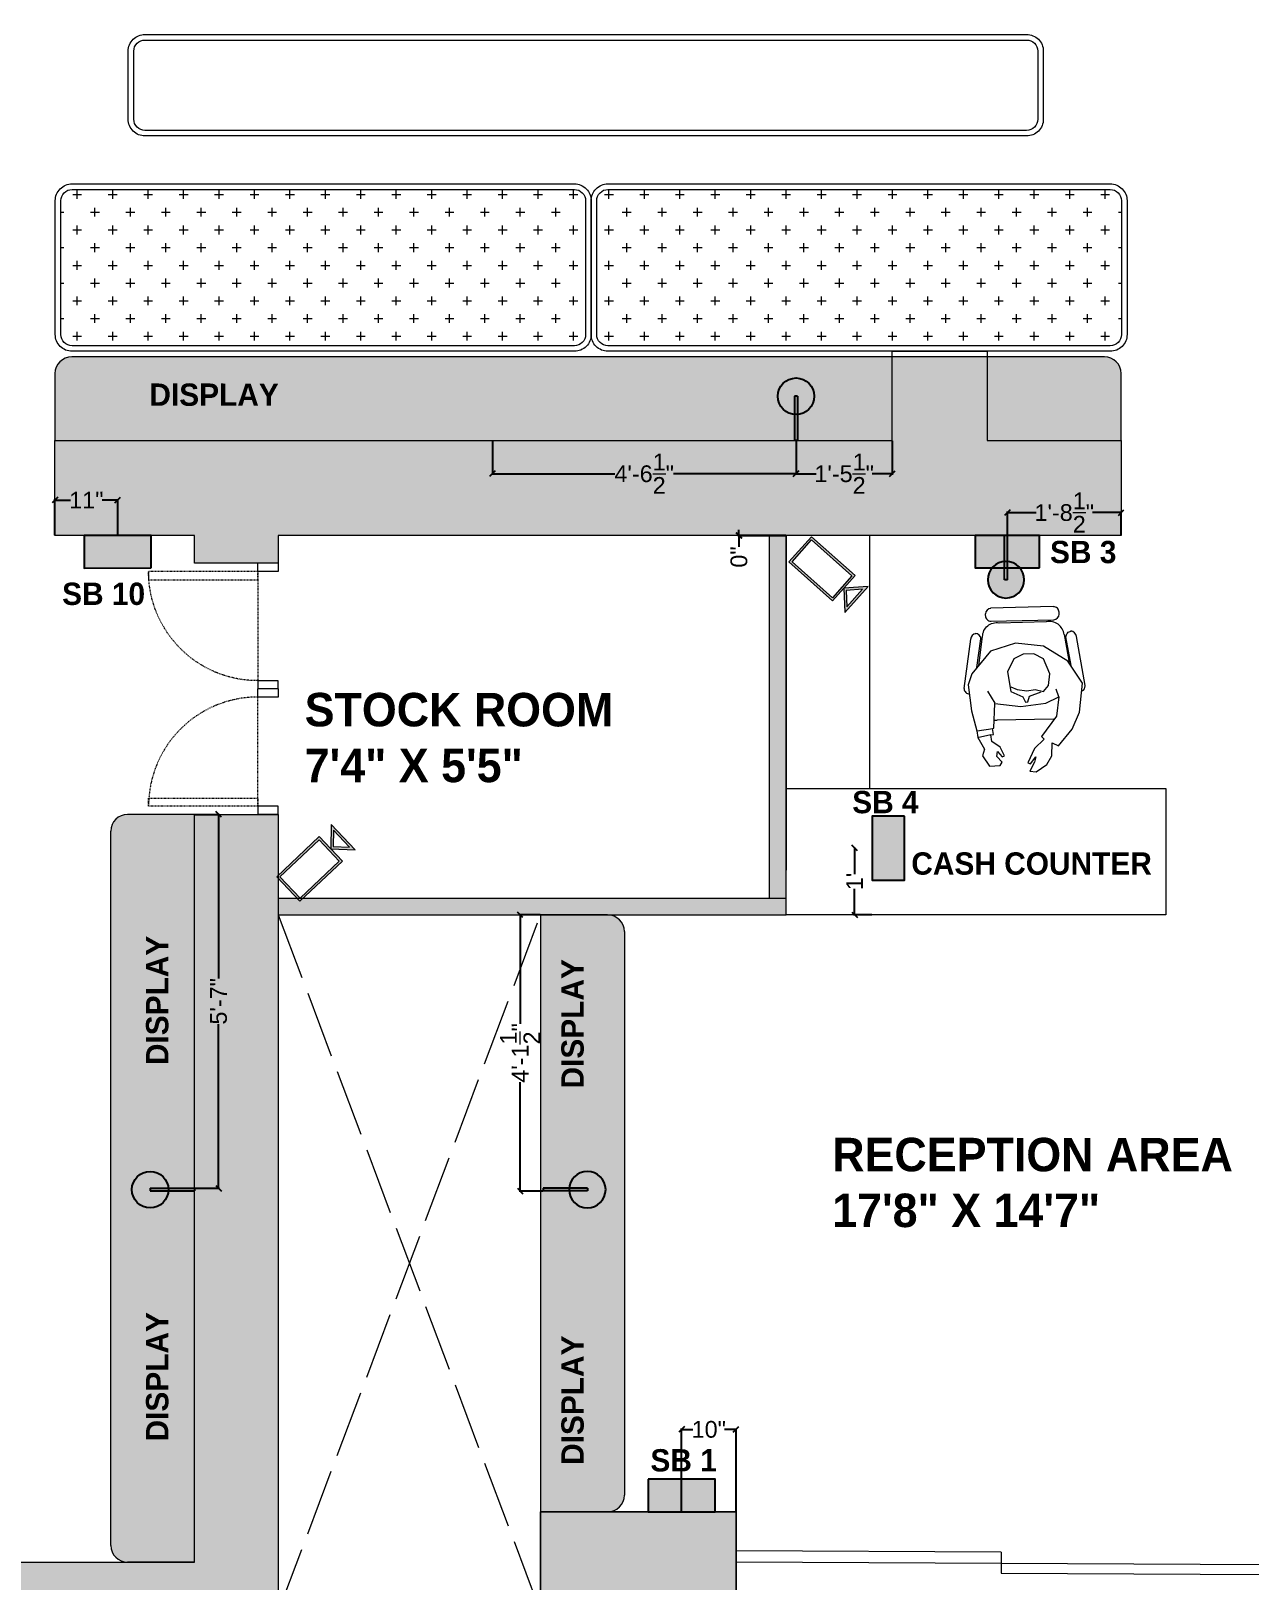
# Model space of a CAD drawing. Header units: inches. Extents: x -4677 to 18437, y -5264 to 2453.
# Drawn here: x 4591.3 to 4809.5, y 73.1 to 350.8 of the extents above; entities that cross this region are included whole.
import ezdxf

# ---------------------------------------------------------------- set-up
doc = ezdxf.new("R2010")
doc.units = ezdxf.units.IN
for name, pattern in [('ACAD_ISO02W100', [15, 12, -3]), ('AUDIT_D_060311083008-3', [0]), ('DASHED2', [0.375, 0.25, -0.125]), ('HIDDEN', [0.375, 0.25, -0.125])]:
    doc.linetypes.add(name, pattern=pattern)
for name, color, linetype in [('A-DOOR', 251, 'AUDIT_D_060311083008-3'), ('A-Door-Frame', 1, 'Continuous'), ('A-Door-Swing', 8, 'HIDDEN'), ('IEL-HATCH-002', 7, 'Continuous'), ('PDF11_PDF_CH', 7, 'Continuous')]:
    doc.layers.add(name, color=color, linetype=linetype)
doc.layers.add('FURNI', color=140, linetype='Continuous', lineweight=18)
doc.layers.add('HATCH', color=251, linetype='Continuous', lineweight=0, transparency=0.75)
doc.styles.add('HEMI', font='stylu.ttf')
doc.styles.get("Standard").update_dxf_attribs({"font": 'arial.ttf'})
doc.dimstyles.get("Standard").update_dxf_attribs({"dimtxt": 3, "dimasz": 1, "dimexe": 0.18, "dimexo": 0.0625, "dimgap": 0.09, "dimtad": 0, "dimdec": 1, "dimzin": 0, "dimdsep": 46, "dimlunit": 4, "dimtxsty": 'Standard', "dimblk": 'OBLIQUE', "dimcen": 0.09, "dimclrd": 5, "dimclre": 5, "dimclrt": 5, "dimadec": 0, "dimazin": 0, "dimtfac": 1, "dimtdec": 1, "dimtofl": 0, "dimtmove": 0, "dimatfit": 3, "dimldrblk": 'OBLIQUE', "dimfxl": 1, "dimtolj": 1, "dimtzin": 0, "dimarcsym": 0})

# ---------------------------------------------------------------- blocks, each defined once
blk = doc.blocks.new('wf')
at = {"layer": 'PDF11_PDF_CH', "lineweight": 5}
for points in [[(-7086.03, -1895.95), (-7097.27, -1896.23)], [(-7098.22, -1897.24), (-7098.22, -1897.58)], [(-7097.21, -1898.59), (-7085.97, -1898.31)], [(-7095.75, -1898.87), (-7087.27, -1898.64)], [(-7084.06, -1900.95), (-7083.16, -1906)], [(-7082.77, -1900.33), (-7082.94, -1900.39)], [(-7081.93, -1901.34), (-7080.35, -1910.11)], [(-7100.86, -1901.79), (-7102.04, -1910.67)], [(-7099.68, -1906.9), (-7099.01, -1901.73)], [(-7093.62, -1910.33), (-7092.49, -1910.84), (-7090.75, -1911.06), (-7089.23, -1910.84), (-7087.77, -1911.17), (-7086.87, -1910.11), (-7086.65, -1908.03), (-7087.77, -1905.33), (-7089.51, -1904.43), (-7091.42, -1904.49), (-7093.05, -1905.33), (-7094.18, -1907.63), (-7093.62, -1911.17), (-7091.48, -1912.13), (-7090.98, -1913.09), (-7090.58, -1913.03), (-7090.24, -1912.02), (-7088.17, -1911.23)], [(-7096.43, -1913.25), (-7097.72, -1911.12)], [(-7085.02, -1912.13), (-7085.52, -1910.78)], [(-7096.82, -1917.86), (-7099.63, -1918.31)], [(-7096.03, -1916.29), (-7086.03, -1916.06)], [(-7097.21, -1918.93), (-7099.57, -1919.49)]]:
    blk.add_lwpolyline(points, dxfattribs=at)
for points in [[(-7099.35, -1906.51), (-7098.67, -1901.34, -0.458817), (-7095.71, -1898.85)], [(-7085.92, -1898.31, 0.414213), (-7084.96, -1897.3), (-7084.96, -1896.9)], [(-7098.95, -1901.8, 0.414213), (-7100.02, -1900.78), (-7099.85, -1900.78)], [(-7082.83, -1906.51), (-7083.73, -1901.4, -0.414214), (-7082.78, -1900.39)], [(-7101.99, -1910.67, 0.414214), (-7100.98, -1911.62), (-7101.15, -1911.62)]]:
    blk.add_lwpolyline(points, format="xyb", dxfattribs=at)
blk.add_lwpolyline([(-7096.48, -1913.31), (-7091.82, -1913.87), (-7087.32, -1913.25), (-7085.02, -1912.13), (-7085.41, -1915.61), (-7088.11, -1919.27), (-7087.66, -1919.72), (-7089.4, -1921.4), (-7090.58, -1923.99), (-7090.08, -1924.16), (-7089.12, -1922.92), (-7089.35, -1923.87), (-7090.19, -1925.45), (-7089.06, -1925.56), (-7087.15, -1924.27), (-7086.25, -1922.69), (-7086.2, -1920.39), (-7085.07, -1920.95), (-7082.6, -1917.92), (-7081.31, -1914.88), (-7080.75, -1909.66), (-7083.39, -1905.72), (-7087.77, -1903.08), (-7092.77, -1902.52), (-7097.27, -1903.93), (-7100.58, -1908.03), (-7101.26, -1909.99), (-7100.64, -1914.66), (-7099.68, -1918.25), (-7099.52, -1919.43), (-7098.34, -1921.51), (-7098.67, -1922.69), (-7097.44, -1924.55), (-7095.53, -1924.44), (-7095.19, -1923.87), (-7096.14, -1922.81), (-7095.98, -1921.96), (-7095.19, -1922.92), (-7094.74, -1922.69), (-7095.53, -1921.18), (-7096.99, -1920.17), (-7097.21, -1918.93), (-7096.71, -1918.87), (-7096.88, -1917.81), (-7096.65, -1917.75)], close=True, dxfattribs=at)
for centre, radius, start, end in [((-7085.95, -1896.99), 0.983, 1.8072, 91.8073), ((-7097.18, -1897.27), 0.983, 90.3735, 180.3735), ((-7097.18, -1897.6), 0.983, 180.9887, 270.9888), ((-7086.68, -1901.26), 2.61, 5.8667, 102.464), ((-7099.83, -1901.82), 0.983, 91.192, 181.192), ((-7082.86, -1901.37), 0.983, 1.604, 91.604), ((-7101.12, -1910.47), 1.15, 271.0278, 275.4764), ((-7081.28, -1910.19), 0.983, 295.8673, 1.5711), ((-7096.12, -1912.33), 4.02, 263.3806, 271.247), ((-7086.11, -1912.1), 4.02, 271.5931, 275.6031)]:
    blk.add_arc(centre, radius, start, end, dxfattribs=at)
blk = doc.blocks.new('*U13')
at = {"layer": 'A-Door-Frame', "lineweight": 5}
for p, q in [((0, -100), (0, 0)), ((613.6, -100), (613.6, 0))]:
    blk.add_line(p, q, dxfattribs=at)
for points in [[(0, -100), (40, -100), (40, 0), (0, 0)], [(613.6, -100), (573.6, -100), (573.6, 0), (613.6, 0)]]:
    blk.add_lwpolyline(points, dxfattribs=at)
at = {"layer": 'A-Door-Swing', "linetype": 'DASHED2', "lineweight": 5}
blk.add_line((44.8, 0), (578.4, 0), dxfattribs=at)
blk.add_lwpolyline([(40, 0), (40, 533.6), (80, 533.6), (80, 0)], close=True, dxfattribs=at)
blk.add_arc((40, 0), 533.6, 360, 90, dxfattribs=at)
blk = doc.blocks.new('WR')
at = {"layer": 'IEL-HATCH-002', "true_color": 0x58ba48, "transparency": 33554687}
h = blk.add_hatch(color=85, dxfattribs=at)
h.dxf.hatch_style = 1
h.paths.add_polyline_path([(6272.58, 1161.27), (6284.59, 1161.27), (6284.59, 1167.12), (6272.58, 1167.12)])
blk.add_lwpolyline([(6272.58, 1167.11), (6272.58, 1161.27), (6284.59, 1161.29), (6284.59, 1167.13)], close=True)
blk = doc.blocks.new('WGGG')
at = {"layer": 'IEL-HATCH-002', "transparency": 33554687}
h = blk.add_hatch(color=5, dxfattribs=at)
h.dxf.hatch_style = 1
h.paths.add_polyline_path([(4623.51, 516.19), (4635.02, 516.19), (4635.02, 522.02), (4623.51, 522.02)])
blk.add_lwpolyline([(4623.51, 522.02), (4623.51, 516.19), (4635.02, 516.19), (4635.02, 522.02)], close=True)
blk = doc.blocks.new('rst')
at = {"layer": 'HATCH', "true_color": 0xed1f24, "transparency": 33554687}
h = blk.add_hatch(color=240, dxfattribs=at)
h.dxf.hatch_style = 1
h.paths.add_polyline_path([(9145.23, 1295.53), (9130.09, 1295.53), (9137.67, 1288.17)])
h.paths.add_polyline_path([(9142.77, 1294.53), (9137.67, 1289.56), (9132.56, 1294.53)], flags=16)
h.paths.add_polyline_path([(9145.06, 1288.17), (9130.29, 1288.17), (9130.29, 1262.62), (9145.06, 1262.62)])
h.paths.add_polyline_path([(9144.06, 1287.17), (9144.06, 1263.62), (9131.29, 1263.62), (9131.29, 1287.17)], flags=16)
at = {"layer": 'FURNI', "color": 18, "true_color": 0x000000}
for points in [[(9145.23, 1295.53), (9130.09, 1295.53), (9137.67, 1288.17)], [(9142.77, 1294.53), (9132.56, 1294.53), (9137.67, 1289.56)], [(9130.29, 1288.17), (9145.06, 1288.17), (9145.06, 1262.62), (9130.29, 1262.62)], [(9131.29, 1287.17), (9144.06, 1287.17), (9144.06, 1263.62), (9131.29, 1263.62)]]:
    blk.add_lwpolyline(points, close=True, dxfattribs=at)
blk = doc.blocks.new('HT')
at = {"layer": 'IEL-HATCH-002', "true_color": 0xf7f281, "transparency": 33554687}
h = blk.add_hatch(color=51, dxfattribs=at)
h.dxf.hatch_style = 1
h.paths.add_polyline_path([(4618.55, 566.68, 0.962396), (4625.07, 566.43), (4621.82, 566.43), (4621.82, 566.93), (4625.07, 566.93, 0.962396)])
for p, q in [((4621.82, 566.93), (4629.77, 566.93)), ((4621.82, 566.93), (4621.82, 566.43)), ((4621.82, 566.43), (4629.77, 566.43)), ((4629.77, 566.93), (4629.77, 566.43))]:
    blk.add_line(p, q)
blk.add_circle((4621.82, 566.68), 3.27)
blk = doc.blocks.new('_Oblique')
at = {"color": 0, "linetype": 'ByBlock', "lineweight": -2}
blk.add_line((-0.5, -0.5), (0.5, 0.5), dxfattribs=at)
blk = doc.blocks.new('*D106')
at = {"color": 5, "lineweight": -2, "transparency": 16777216}
for p, q in [((4707.83, 85.42), (4707.83, 100.3)), ((4707.83, 100.12), (4709.87, 100.12)), ((4717.58, 100.12), (4715.54, 100.12)), ((4717.58, 85.42), (4717.58, 100.3))]:
    blk.add_line(p, q, dxfattribs=at)
at = {"layer": 'Defpoints', "color": 0, "transparency": 16777216}
for p in [(4717.58, 100.12), (4707.83, 85.36), (4717.58, 85.35)]:
    blk.add_point(p, dxfattribs=at)
at = {"color": 5, "lineweight": -2, "transparency": 16777216, "rotation": 180}
blk.add_blockref('_Oblique', (4707.83, 100.12), dxfattribs=at)
at = {"color": 5, "lineweight": -2, "transparency": 16777216}
blk.add_blockref('_Oblique', (4717.58, 100.12), dxfattribs=at)
at = {"color": 5, "lineweight": 5, "transparency": 16777216, "insert": (4712.7, 100.12), "char_height": 3, "attachment_point": 5}
blk.add_mtext('\\A1;10"', dxfattribs=at)
blk = doc.blocks.new('*D109')
at = {"color": 5, "lineweight": -2, "transparency": 16777216}
for p, q in [((4718.11, 260.35), (4718.11, 261.35)), ((4726.52, 260.35), (4717.93, 260.35)), ((4726.52, 260.29), (4717.93, 260.29)), ((4718.11, 260.29), (4718.11, 258.29))]:
    blk.add_line(p, q, dxfattribs=at)
at = {"layer": 'Defpoints', "color": 0, "transparency": 16777216}
for p in [(4718.11, 260.29), (4726.58, 260.35), (4726.58, 260.29)]:
    blk.add_point(p, dxfattribs=at)
at = {"color": 5, "lineweight": -2, "transparency": 16777216}
for p, rotation in [((4718.11, 260.35), 270), ((4718.11, 260.29), 90)]:
    blk.add_blockref('_Oblique', p, dxfattribs=dict(at, rotation=rotation))
at = {"color": 5, "lineweight": 5, "transparency": 16777216, "insert": (4718.11, 256.48), "char_height": 3, "attachment_point": 5, "rotation": 90}
blk.add_mtext('\\A1;0"', dxfattribs=at)
blk = doc.blocks.new('*D110')
at = {"color": 5, "lineweight": -2, "transparency": 16777216}
for p, q in [((4738.82, 204.31), (4738.82, 199.66)), ((4738.88, 204.31), (4739, 204.31)), ((4738.82, 192.35), (4738.82, 197)), ((4741.88, 192.35), (4738.64, 192.35))]:
    blk.add_line(p, q, dxfattribs=at)
at = {"layer": 'Defpoints', "color": 0, "transparency": 16777216}
for p in [(4738.82, 204.31), (4738.82, 192.35), (4741.94, 192.35)]:
    blk.add_point(p, dxfattribs=at)
at = {"color": 5, "lineweight": -2, "transparency": 16777216}
for p, rotation in [((4738.82, 204.31), 90), ((4738.82, 192.35), 270)]:
    blk.add_blockref('_Oblique', p, dxfattribs=dict(at, rotation=rotation))
at = {"color": 5, "lineweight": 5, "transparency": 16777216, "insert": (4738.82, 198.33), "char_height": 3, "attachment_point": 5, "rotation": 90}
blk.add_mtext("\\A1;1'", dxfattribs=at)
blk = doc.blocks.new('*D131')
at = {"color": 5, "lineweight": -2, "transparency": 16777216}
for p, q in [((4620.64, 210.35), (4625.07, 210.35)), ((4624.89, 210.35), (4624.89, 180.93)), ((4624.89, 143.35), (4624.89, 172.78)), ((4620.64, 143.35), (4625.07, 143.35))]:
    blk.add_line(p, q, dxfattribs=at)
at = {"layer": 'Defpoints', "color": 0, "transparency": 16777216}
for p in [(4620.58, 210.35), (4620.58, 143.35), (4624.89, 143.35)]:
    blk.add_point(p, dxfattribs=at)
at = {"color": 5, "lineweight": -2, "transparency": 16777216}
for p, rotation in [((4624.89, 210.35), 90), ((4624.89, 143.35), 270)]:
    blk.add_blockref('_Oblique', p, dxfattribs=dict(at, rotation=rotation))
at = {"color": 5, "lineweight": 5, "transparency": 16777216, "insert": (4624.89, 176.85), "char_height": 3, "attachment_point": 5, "rotation": 90}
blk.add_mtext('\\A1;5\'-7"', dxfattribs=at)
blk = doc.blocks.new('*D132')
at = {"color": 5, "lineweight": -2, "transparency": 16777216}
for p, q in [((4595.58, 260.42), (4595.58, 266.86)), ((4595.58, 266.68), (4598.36, 266.68)), ((4606.82, 266.68), (4604.04, 266.68)), ((4606.82, 260.42), (4606.82, 266.86))]:
    blk.add_line(p, q, dxfattribs=at)
at = {"layer": 'Defpoints', "color": 0, "transparency": 16777216}
for p in [(4606.82, 266.68), (4595.58, 260.35), (4606.82, 260.35)]:
    blk.add_point(p, dxfattribs=at)
at = {"color": 5, "lineweight": -2, "transparency": 16777216, "rotation": 180}
blk.add_blockref('_Oblique', (4595.58, 266.68), dxfattribs=at)
at = {"color": 5, "lineweight": -2, "transparency": 16777216}
blk.add_blockref('_Oblique', (4606.82, 266.68), dxfattribs=at)
at = {"color": 5, "lineweight": 5, "transparency": 16777216, "insert": (4601.2, 266.68), "char_height": 3, "attachment_point": 5}
blk.add_mtext('\\A1;11"', dxfattribs=at)
blk = doc.blocks.new('*D133')
at = {"color": 5, "lineweight": -2, "transparency": 16777216}
for p, q in [((4682.52, 192.35), (4678.73, 192.35)), ((4678.91, 192.35), (4678.91, 172.83)), ((4678.91, 142.85), (4678.91, 162.37)), ((4682.95, 142.85), (4678.73, 142.85))]:
    blk.add_line(p, q, dxfattribs=at)
at = {"layer": 'Defpoints', "color": 0, "transparency": 16777216}
for p in [(4678.91, 192.35), (4682.58, 192.35), (4683.01, 142.85)]:
    blk.add_point(p, dxfattribs=at)
at = {"color": 5, "lineweight": -2, "transparency": 16777216}
for p, rotation in [((4678.91, 192.35), 90), ((4678.91, 142.85), 270)]:
    blk.add_blockref('_Oblique', p, dxfattribs=dict(at, rotation=rotation))
at = {"color": 5, "lineweight": 5, "transparency": 16777216, "insert": (4678.91, 167.6), "char_height": 3, "attachment_point": 5, "rotation": 90}
blk.add_mtext('\\A1;4\'-1{\\H1x;\\S1/2;}"', dxfattribs=at)
blk = doc.blocks.new('*D134')
at = {"color": 5, "lineweight": -2, "transparency": 16777216}
for p, q in [((4728.33, 277.29), (4728.33, 271.23)), ((4745.58, 277.29), (4745.58, 271.23)), ((4728.33, 271.41), (4731.92, 271.41)), ((4745.58, 271.41), (4741.98, 271.41))]:
    blk.add_line(p, q, dxfattribs=at)
at = {"layer": 'Defpoints', "color": 0, "transparency": 16777216}
for p in [(4728.33, 277.35), (4745.58, 277.35), (4728.33, 271.41)]:
    blk.add_point(p, dxfattribs=at)
at = {"color": 5, "lineweight": -2, "transparency": 16777216, "rotation": 180}
blk.add_blockref('_Oblique', (4728.33, 271.41), dxfattribs=at)
at = {"color": 5, "lineweight": -2, "transparency": 16777216}
blk.add_blockref('_Oblique', (4745.58, 271.41), dxfattribs=at)
at = {"color": 5, "lineweight": 5, "transparency": 16777216, "insert": (4736.95, 271.41), "char_height": 3, "attachment_point": 5}
blk.add_mtext('\\A1;1\'-5{\\H1x;\\S1/2;}"', dxfattribs=at)
blk = doc.blocks.new('*D135')
at = {"color": 5, "lineweight": -2, "transparency": 16777216}
for p, q in [((4673.93, 277.29), (4673.93, 271.23)), ((4728.33, 277.29), (4728.33, 271.23)), ((4673.93, 271.41), (4695.9, 271.41)), ((4728.33, 271.41), (4706.36, 271.41))]:
    blk.add_line(p, q, dxfattribs=at)
at = {"layer": 'Defpoints', "color": 0, "transparency": 16777216}
for p in [(4673.93, 277.35), (4728.33, 277.35), (4673.93, 271.41)]:
    blk.add_point(p, dxfattribs=at)
at = {"color": 5, "lineweight": -2, "transparency": 16777216, "rotation": 180}
blk.add_blockref('_Oblique', (4673.93, 271.41), dxfattribs=at)
at = {"color": 5, "lineweight": -2, "transparency": 16777216}
blk.add_blockref('_Oblique', (4728.33, 271.41), dxfattribs=at)
at = {"color": 5, "lineweight": 5, "transparency": 16777216, "insert": (4701.13, 271.41), "char_height": 3, "attachment_point": 5}
blk.add_mtext('\\A1;4\'-6{\\H1x;\\S1/2;}"', dxfattribs=at)
blk = doc.blocks.new('*D136')
at = {"color": 5, "lineweight": -2, "transparency": 16777216}
for p, q in [((4766.19, 260.42), (4766.19, 264.63)), ((4766.19, 264.45), (4771.35, 264.45)), ((4786.58, 264.45), (4781.41, 264.45)), ((4786.58, 260.42), (4786.58, 264.63))]:
    blk.add_line(p, q, dxfattribs=at)
at = {"layer": 'Defpoints', "color": 0, "transparency": 16777216}
for p in [(4766.19, 264.45), (4766.19, 260.35), (4786.58, 260.35)]:
    blk.add_point(p, dxfattribs=at)
at = {"color": 5, "lineweight": -2, "transparency": 16777216, "rotation": 180}
blk.add_blockref('_Oblique', (4766.19, 264.45), dxfattribs=at)
at = {"color": 5, "lineweight": -2, "transparency": 16777216}
blk.add_blockref('_Oblique', (4786.58, 264.45), dxfattribs=at)
at = {"color": 5, "lineweight": 5, "transparency": 16777216, "insert": (4776.38, 264.45), "char_height": 3, "attachment_point": 5}
blk.add_mtext('\\A1;1\'-8{\\H1x;\\S1/2;}"', dxfattribs=at)

msp = doc.modelspace()

# ---------------------------------------------------------------- hatches: boundary and pattern name
at = {"layer": 'IEL-HATCH-002', "lineweight": 5, "true_color": 0x939598, "transparency": 33554687}
h = msp.add_hatch(color=252, dxfattribs=at)
h.dxf.hatch_style = 1
h.paths.add_polyline_path([(4635.58, 192.35), (4635.58, 210.35), (4620.58, 210.35), (4620.58, 76.35), (4608.58, 76.35), (4471.58, 76.35), (4471.58, 261.35), (4483.58, 261.35), (4538.58, 261.35), (4538.58, 278.35), (4472.58, 278.35), (4472.58, 348.35), (4529.58, 348.35), (4540.58, 348.35), (4540.58, 370.35), (4472.58, 370.35), (4472.58, 546.35), (4580.58, 546.35), (4580.58, 558.35), (4459.58, 558.35), (4459.58, 64.35), (4635.58, 64.35), (4635.58, 67.35)])
h.paths.add_polyline_path([(5053.58, 558.35), (4626.58, 558.35), (4626.58, 546.35), (4745.58, 546.35), (4745.58, 534.35), (4745.58, 531.35), (4762.58, 531.35), (4762.58, 546.35), (5041.58, 546.35), (5041.58, 426.35), (5029.58, 426.35), (5005.58, 426.35), (5005.58, 409.35), (5039.58, 409.35), (5039.58, 291.35), (4920.58, 291.35), (4920.58, 409.35), (4955.58, 409.35), (4955.58, 426.35), (4901.58, 426.35), (4901.58, 287.35), (4894.58, 287.35), (4894.58, 268.35), (5064.58, 268.35), (5064.58, 85.35), (4911.58, 85.35), (4911.58, 97.35), (4911.58, 100.35), (4894.58, 100.35), (4894.58, 85.35), (4870.58, 85.35), (4812.58, 85.35), (4812.58, 66.35), (5076.58, 66.35), (5076.58, 280.35), (5053.58, 280.35)])
h.paths.add_polyline_path([(4786.58, 277.35), (4762.58, 277.35), (4762.58, 292.35), (4745.58, 292.35), (4745.58, 277.35), (4711.58, 277.35), (4595.58, 277.35), (4595.58, 260.35), (4620.58, 260.35), (4620.58, 255.35), (4635.58, 255.35), (4635.58, 260.35), (4711.58, 260.35), (4786.58, 260.35)])
h.paths.add_polyline_path([(4726.58, 195.35), (4635.58, 195.35), (4635.58, 192.35), (4726.58, 192.35)], flags=17)
h.paths.add_polyline_path([(4726.58, 260.35), (4723.58, 260.35), (4723.58, 195.35), (4726.58, 195.35)], flags=17)
at = {"layer": 'IEL-HATCH-002', "lineweight": 5, "true_color": 0xc6a88b, "transparency": 33554687}
h = msp.add_hatch(color=43, dxfattribs=at)
h.dxf.hatch_style = 1
h.paths.add_polyline_path([(5064.58, 268.35), (4894.58, 268.35), (4894.58, 256.35, 0.414214), (4897.58, 253.35), (5049.58, 253.35), (5049.58, 100.35), (4914.58, 100.35, 0.414214), (4911.58, 97.35), (4911.58, 85.35), (5064.58, 85.35)])
h.paths.add_polyline_path([(4697.58, 189.35, 0.414214), (4694.58, 192.35), (4682.58, 192.35), (4682.58, 176.35), (4682.58, 85.35), (4694.58, 85.35, 0.414214), (4697.58, 88.35)])
h.paths.add_polyline_path([(4901.58, 426.35), (4889.58, 426.35, 0.414214), (4886.58, 423.35), (4886.58, 290.35, 0.414214), (4889.58, 287.35), (4901.58, 287.35)])
h.paths.add_polyline_path([(5041.58, 546.35), (4762.58, 546.35), (4762.58, 534.35, 0.414214), (4765.58, 531.35), (5026.58, 531.35), (5026.58, 429.35, 0.414214), (5029.58, 426.35), (5041.58, 426.35)])
h.paths.add_polyline_path([(4745.58, 546.35), (4626.58, 546.35), (4626.58, 534.35, 0.414214), (4629.58, 531.35), (4742.58, 531.35, 0.414214), (4745.58, 534.35)])
h.paths.add_polyline_path([(4580.58, 546.35), (4472.58, 546.35), (4472.58, 531.35), (4472.58, 370.35), (4484.58, 370.35, 0.414214), (4487.58, 373.35), (4487.58, 531.35), (4577.58, 531.35, 0.414214), (4580.58, 534.35)])
h.paths.add_polyline_path([(4486.58, 258.35, 0.414214), (4483.58, 261.35), (4471.58, 261.35), (4471.58, 76.35), (4483.58, 76.35, 0.414214), (4486.58, 79.35)])
h.paths.add_polyline_path([(4620.58, 210.35), (4608.58, 210.35, 0.414214), (4605.58, 207.35), (4605.58, 79.35, 0.414214), (4608.58, 76.35), (4620.58, 76.35)])
h.paths.add_polyline_path([(4745.58, 292.35), (4598.58, 292.35, 0.414214), (4595.58, 289.35), (4595.58, 277.35), (4711.58, 277.35), (4745.58, 277.35)])
h.paths.add_polyline_path([(4786.58, 289.35, 0.414214), (4783.58, 292.35), (4762.58, 292.35), (4762.58, 277.35), (4786.58, 277.35)])
at = {"layer": 'IEL-HATCH-002', "lineweight": 5, "true_color": 0x939598, "transparency": 33554687}
h = msp.add_hatch(dxfattribs=at)
h.set_pattern_fill('CROSS', color=252, scale=0.5)
h.set_pattern_definition([(0, (-3557.8046, -577.0777), (3.175, 3.175), [1.5875, -4.7625]), (90, (-3557.0108, -577.8714), (-3.175, 3.175), [1.5875, -4.7625])])
h.paths.add_polyline_path([(4690.63, 320.35, 0.414214), (4688.63, 322.35), (4598.63, 322.35, 0.414214), (4596.63, 320.35), (4596.63, 296.35, 0.414214), (4598.63, 294.35), (4688.63, 294.35, 0.414214), (4690.63, 296.35)])
h.paths.add_polyline_path([(4786.63, 320.35, 0.414214), (4784.63, 322.35), (4694.63, 322.35, 0.414214), (4692.63, 320.35), (4692.63, 296.35, 0.414214), (4694.63, 294.35), (4784.63, 294.35, 0.414214), (4786.63, 296.35)])
h = msp.add_hatch(color=252, dxfattribs=at)
h.dxf.hatch_style = 1
h.paths.add_polyline_path([(4717.58, 85.35), (4682.58, 85.35), (4682.58, 67.35), (4717.58, 67.35)])

# ---------------------------------------------------------------- linework, layer by layer
at = {"lineweight": 5}
for p, q in [((4783.58, 292.35), (4598.58, 292.35)), ((4745.58, 277.35), (4745.58, 293.35)), ((4745.58, 293.35), (4762.58, 293.35)), ((4762.58, 293.35), (4762.58, 277.35)), ((4595.58, 289.35), (4595.58, 277.35)), ((4786.58, 277.35), (4786.58, 289.35)), ((4595.58, 260.35), (4595.58, 277.35)), ((4762.58, 277.35), (4786.58, 277.35)), ((4786.58, 277.35), (4786.58, 260.35)), ((4620.58, 260.35), (4595.58, 260.35)), ((4620.58, 255.35), (4620.58, 260.35)), ((4635.58, 260.35), (4635.58, 255.35)), ((4723.58, 195.35), (4723.58, 260.35)), ((4726.58, 260.35), (4726.58, 200.35)), ((4726.58, 192.35), (4726.58, 260.35)), ((4741.58, 215.02), (4741.58, 260.35)), ((4635.58, 255.35), (4620.58, 255.35)), ((4620.58, 210.35), (4608.58, 210.35)), ((4620.58, 76.35), (4620.58, 210.35)), ((4620.58, 210.35), (4635.58, 210.35)), ((4635.58, 210.35), (4635.58, 192.35)), ((4605.58, 79.35), (4605.58, 207.35)), ((4635.58, 195.35), (4726.58, 195.35)), ((4635.58, 192.35), (4682.58, 192.35)), ((4635.58, 192.35), (4635.58, 67.35)), ((4635.58, 192.35), (4726.58, 192.35)), ((4682.58, 192.35), (4682.58, 176.35)), ((4682.58, 192.35), (4682.58, 192.35)), ((4694.58, 192.35), (4682.58, 192.35)), ((4697.58, 189.35), (4697.58, 88.35)), ((4682.58, 176.35), (4682.58, 85.35)), ((4682.58, 85.35), (4717.58, 85.35)), ((4682.58, 67.35), (4682.58, 85.35)), ((4682.58, 85.35), (4694.58, 85.35)), ((4717.58, 85.35), (4717.58, 67.35)), ((4765.09, 78.1), (4765.07, 74.35)), ((4471.58, 76.35), (4620.58, 76.35)), ((4620.58, 76.35), (4608.58, 76.35)), ((4717.57, 75.35), (4717.58, 75.35))]:
    msp.add_line(p, q, dxfattribs=at)
at = {"color": 9, "linetype": 'ACAD_ISO02W100', "lineweight": 5, "true_color": 0xc7c8ca}
for p, q in [((4635.58, 67.35), (4682.58, 192.35)), ((4635.58, 192.35), (4682.58, 67.35))]:
    msp.add_line(p, q, dxfattribs=at)
at = {"lineweight": 5}
for points in [[(4611.7, 350.14), (4769.63, 350.14, -0.414214), (4772.63, 347.14), (4772.63, 334.94, -0.414214), (4769.63, 331.94), (4611.7, 331.94, -0.414214), (4608.7, 334.94), (4608.7, 347.14, -0.414214)], [(4611.7, 349.14), (4769.63, 349.14, -0.414214), (4771.63, 347.14), (4771.63, 334.94, -0.414214), (4769.63, 332.94), (4611.7, 332.94, -0.414214), (4609.7, 334.94), (4609.7, 347.14, -0.414214)], [(4691.63, 320.35), (4691.63, 296.35, -0.414214), (4688.63, 293.35), (4598.63, 293.35, -0.414214), (4595.63, 296.35), (4595.63, 320.35, -0.414214), (4598.63, 323.35), (4688.63, 323.35, -0.414214)], [(4690.63, 320.35), (4690.63, 296.35, -0.414214), (4688.63, 294.35), (4598.63, 294.35, -0.414214), (4596.63, 296.35), (4596.63, 320.35, -0.414214), (4598.63, 322.35), (4688.63, 322.35, -0.414214)], [(4787.63, 320.35), (4787.63, 296.35, -0.414214), (4784.63, 293.35), (4694.63, 293.35, -0.414214), (4691.63, 296.35), (4691.63, 320.35, -0.414214), (4694.63, 323.35), (4784.63, 323.35, -0.414214)], [(4786.63, 320.35), (4786.63, 296.35, -0.414214), (4784.63, 294.35), (4694.63, 294.35, -0.414214), (4692.63, 296.35), (4692.63, 320.35, -0.414214), (4694.63, 322.35), (4784.63, 322.35, -0.414214)]]:
    msp.add_lwpolyline(points, format="xyb", close=True, dxfattribs=at)
for points in [[(4595.58, 277.35), (4711.58, 277.35), (4745.58, 277.35)], [(4786.58, 260.35), (4711.58, 260.35), (4635.58, 260.35)], [(4765.08, 78.1), (4717.58, 78.35), (4717.57, 76.35)], [(4765.08, 74.35), (4812.58, 74.1), (4812.58, 75.85), (4717.58, 76.35)]]:
    msp.add_lwpolyline(points, dxfattribs=at)
for points in [[(4726.58, 192.35), (4726.58, 215.02), (4794.58, 215.02), (4794.58, 192.35)], [(4717.58, 85.35), (4682.58, 85.35), (4682.58, 67.35), (4717.58, 67.35)]]:
    msp.add_lwpolyline(points, close=True, dxfattribs=at)
for centre, start, end in [((4598.58, 289.35), 90, 180), ((4783.58, 289.35), 0, 90), ((4608.58, 207.35), 90, 180), ((4694.58, 189.35), 0, 90), ((4694.58, 88.35), 270, 0), ((4608.58, 79.35), 180, 270)]:
    msp.add_arc(centre, 3, start, end, dxfattribs=at)

# ---------------------------------------------------------------- block references
for name, p, rotation in [('HT', (4161.65, 4907.12), 270), ('WR', (10885.4, 1421.63), 180), ('WGGG', (9395.46, 776.54), 180), ('WGGG', (4225.76, 4833.57), 270)]:
    msp.add_blockref(name, p, dxfattribs=dict(at, rotation=rotation))
at = {"lineweight": 5, "xscale": -1, "rotation": 270}
msp.add_blockref('HT', (4199.26, -4369.42), dxfattribs=at)
at = {"color": 18, "lineweight": 5, "true_color": 0x000000}
msp.add_blockref('wf', (11860.42, 2143.56), dxfattribs=at)
at = {"lineweight": 5}
for name, p in [('HT', (-9.19, -423.57)), ('WR', (-1570.76, -1075.92))]:
    msp.add_blockref(name, p, dxfattribs=at)
at = {"lineweight": 5, "xscale": -1}
msp.add_blockref('HT', (9312.78, -423.57), dxfattribs=at)
at = {"layer": 'A-DOOR', "lineweight": 5, "yscale": 0.03666666666666651, "zscale": 0.03666666666666651}
for p, xscale, rotation in [((4631.91, 255.35), -0.03666666666666651, 90), ((4631.91, 210.35), 0.03666666666666651, 90.00000000000001)]:
    msp.add_blockref('*U13', p, dxfattribs=dict(at, xscale=xscale, rotation=rotation))
at = {"layer": 'FURNI', "color": 18, "lineweight": 5, "true_color": 0x000000}
for p, xscale, yscale, zscale, rotation in [((6838.69, 3401.59), 0.4104251043825756, 0.4104251043825756, 0.4104251043825756, 228.2691254855484), ((1684.19, 2565.98), 0.4104251043825757, 0.4104251043825757, 0.4104251043825757, 313.396879260631)]:
    msp.add_blockref('rst', p, dxfattribs=dict(at, xscale=xscale, yscale=yscale, zscale=zscale, rotation=rotation))

# ---------------------------------------------------------------- texts
at = {"color": 177, "lineweight": 5, "true_color": 0x293189, "char_height": 4, "attachment_point": 1, "style": 'HEMI'}
for s, insert, width, rotation in [('{\\fStylus BT|b1|i0|c0|p34;DISPLAY}', (4612.49, 287.58), 69.2136, 359.9906), ('{\\fStylus BT|b1|i0|c0|p34;CASH COUNTER}', (4748.98, 203.55), 69.2136, 359.9906), ('{\\fStylus BT|b1|i0|c0|p34;DISPLAY}', (4611.89, 165.42), 27.8346, 89.9906), ('{\\fStylus BT|b1|i0|c0|p34;DISPLAY}', (4686.29, 161.23), 27.8346, 89.9906), ('{\\fStylus BT|b1|i0|c0|p34;DISPLAY}', (4611.89, 97.97), 27.8346, 89.9906), ('{\\fStylus BT|b1|i0|c0|p34;DISPLAY}', (4686.29, 93.77), 27.8346, 89.9906)]:
    msp.add_mtext(s, dxfattribs=dict(at, insert=insert, width=width, rotation=rotation))
at = {"color": 240, "lineweight": 5, "true_color": 0xed1f24, "char_height": 4, "attachment_point": 1, "rotation": 359.9906, "style": 'HEMI'}
for s, insert in [('{\\fStylus BT|b1|i0|c0|p34;SB 3}', (4773.83, 259.38)), ('{\\fStylus BT|b1|i0|c0|p34;SB 10}', (4596.86, 251.89)), ('{\\fStylus BT|b1|i0|c0|p34;SB 4}', (4738.4, 214.56)), ('{\\fStylus BT|b1|i0|c0|p34;SB 1}', (4702.25, 96.59))]:
    msp.add_mtext(s, dxfattribs=dict(at, insert=insert))
at = {"color": 240, "lineweight": 5, "true_color": 0xed1f24, "char_height": 6, "width": 90.6924, "attachment_point": 1, "rotation": 359.9906, "style": 'HEMI'}
for s, insert in [('{\\fStylus BT|b1|i0|c0|p34;STOCK ROOM\\P7\'4" X 5\'5"}', (4640.31, 232.13)), ('{\\fStylus BT|b1|i0|c0|p34;RECEPTION AREA\\P17\'8" X 14\'7"}', (4734.81, 152.39))]:
    msp.add_mtext(s, dxfattribs=dict(at, insert=insert))

# ---------------------------------------------------------------- dimensions: what is measured, and where the dimension line sits
at = {"lineweight": 5}
dim = msp.add_linear_dim(base=(4673.93, 271.41), p1=(4728.33, 277.35), p2=(4673.93, 277.35), dimstyle='Standard', override={"dimtmove": 1}, dxfattribs=at)
dim.commit()
dim.dimension.update_dxf_attribs({"geometry": '*D135', "text_midpoint": (4701.13, 271.41)})
for base, p1, p2, picture, middle in [((4728.32967845, 271.41027559), (4745.57967845, 277.35302042), (4728.32967845, 277.35302042), '*D134', (4736.95467845, 271.41027559)), ((4606.82, 266.68), (4595.58, 260.35), (4606.82, 260.35), '*D132', (4601.2, 266.68)), ((4766.19, 264.45), (4786.58, 260.35), (4766.19, 260.35), '*D136', (4776.38, 264.45)), ((4717.5797, 100.1204), (4707.8295, 85.3623), (4717.5797, 85.353), '*D106', (4712.7046, 100.1204))]:
    dim = msp.add_linear_dim(base=base, p1=p1, p2=p2, dimstyle='Standard', dxfattribs=at)
    dim.commit()
    dim.dimension.update_dxf_attribs({"geometry": picture, "text_midpoint": middle})
for base, p1, p2, picture, middle in [((4718.11, 260.29), (4726.58, 260.35), (4726.58, 260.29), '*D109', (4718.11, 256.48)), ((4624.89, 143.35), (4620.58, 210.35), (4620.58, 143.35), '*D131', (4624.89, 176.85)), ((4738.82, 192.35), (4738.82, 204.31), (4741.94, 192.35), '*D110', (4738.82, 198.33)), ((4678.91, 192.35), (4683.01, 142.85), (4682.58, 192.35), '*D133', (4678.91, 167.6))]:
    dim = msp.add_linear_dim(base=base, p1=p1, p2=p2, angle=90, dimstyle='Standard', dxfattribs=at)
    dim.commit()
    dim.dimension.update_dxf_attribs({"geometry": picture, "text_midpoint": middle})

doc.saveas('drawing.dxf')
